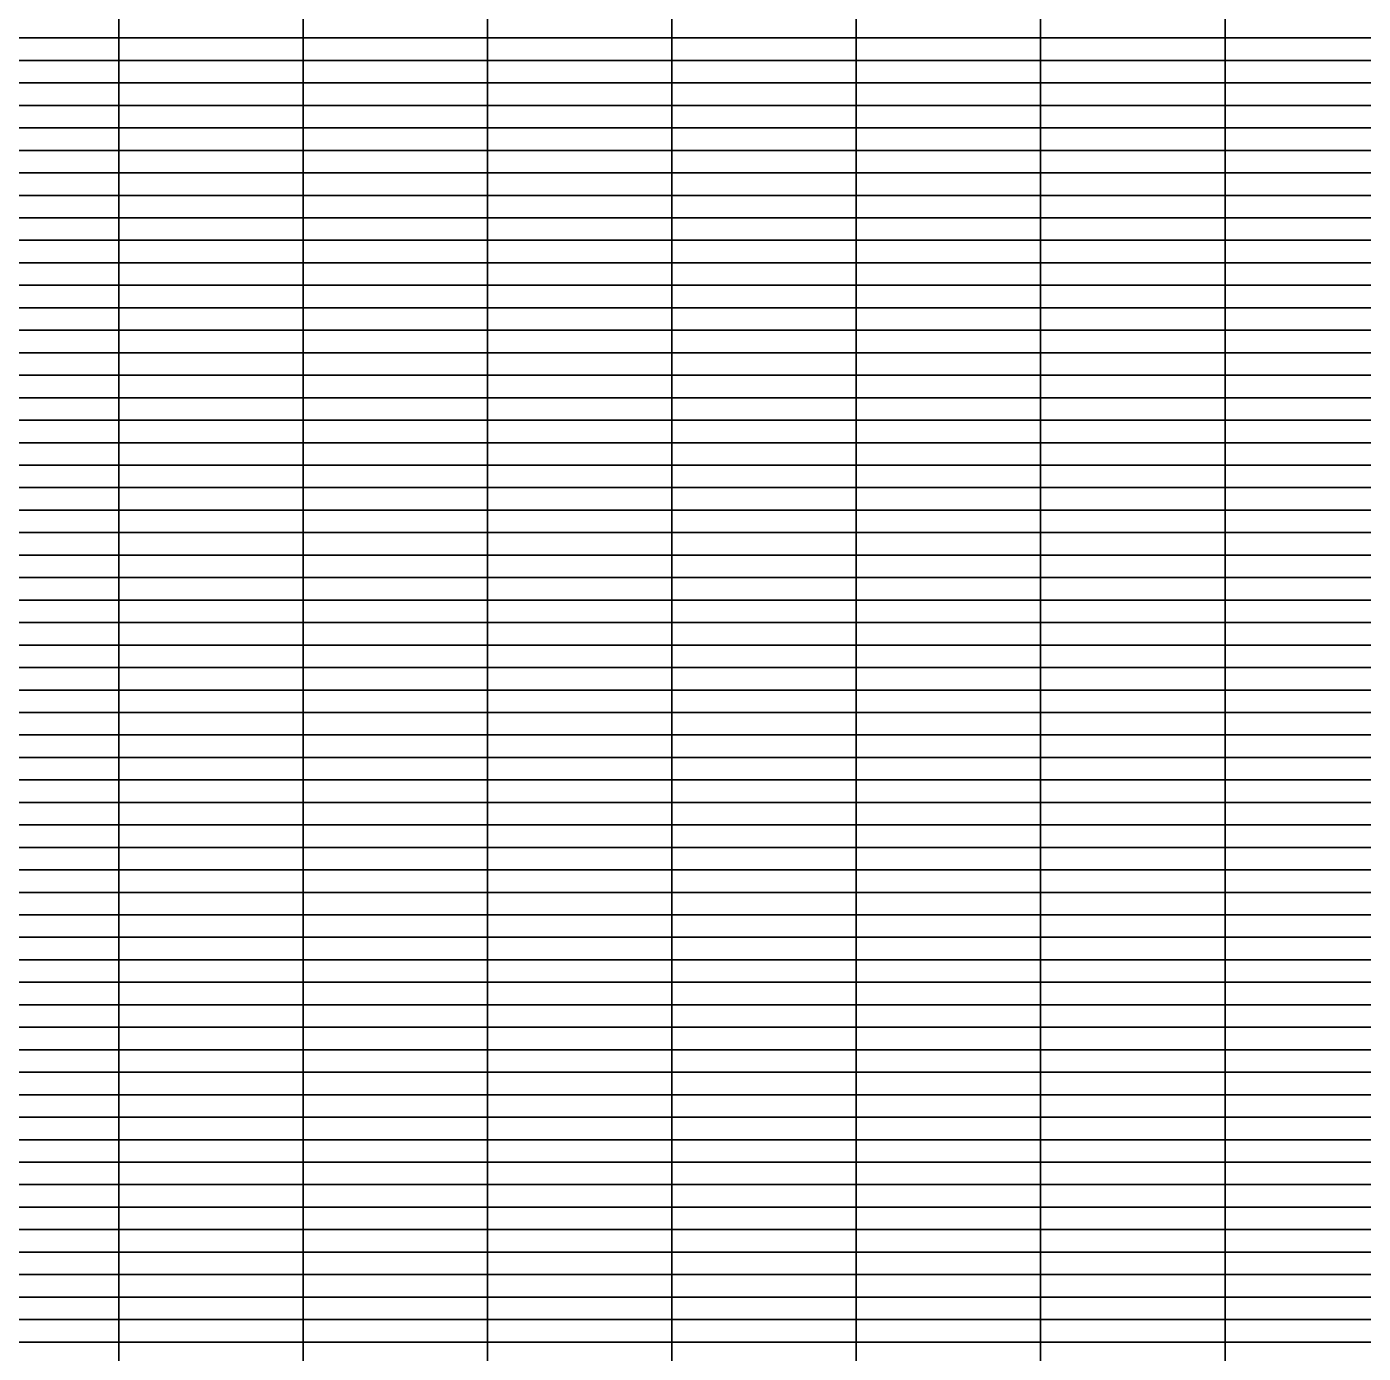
# Model space of a CAD drawing. Header units: metres. Extents: x 0 to 1189, y 5 to 4665.
# Drawn here: x 594.5 to 891.8, y 3202.5 to 3497.5 of the extents above; entities that cross this region are included whole.
import ezdxf

# ---------------------------------------------------------------- set-up
doc = ezdxf.new("R2010")
doc.units = ezdxf.units.M

msp = doc.modelspace()

# ---------------------------------------------------------------- linework, layer by layer
for points in [[(615, 3495, 169.37), (574, 3495, 181.56), (574, 3500, 177.69), (615, 3500, 182.96)], [(656, 3495, 163.96), (615, 3495, 169.37), (615, 3500, 182.96), (656, 3500, 178.41)], [(697, 3495, 116.14), (656, 3495, 163.96), (656, 3500, 178.41), (697, 3500, 161.76)], [(738, 3495, 154.19), (697, 3495, 116.14), (697, 3500, 161.76), (738, 3500, 165.48)], [(779, 3495, 175.12), (738, 3495, 154.19), (738, 3500, 165.48), (779, 3500, 178.78)], [(820, 3495, 185.11), (779, 3495, 175.12), (779, 3500, 178.78), (820, 3500, 182.52)], [(861, 3495, 185.37), (820, 3495, 185.11), (820, 3500, 182.52), (861, 3500, 182.97)], [(902, 3495, 183.58), (861, 3495, 185.37), (861, 3500, 182.97), (902, 3500, 181.52)], [(615, 3490, 106.75), (574, 3490, 134.74), (574, 3495, 181.56), (615, 3495, 169.37)], [(656, 3490, 84.26), (615, 3490, 106.75), (615, 3495, 169.37), (656, 3495, 163.96)], [(697, 3490, 43.71), (656, 3490, 84.26), (656, 3495, 163.96), (697, 3495, 116.14)], [(738, 3490, 123.71), (697, 3490, 43.71), (697, 3495, 116.14), (738, 3495, 154.19)], [(779, 3490, 149.77), (738, 3490, 123.71), (738, 3495, 154.19), (779, 3495, 175.12)], [(820, 3490, 167.49), (779, 3490, 149.77), (779, 3495, 175.12), (820, 3495, 185.11)], [(861, 3490, 171.13), (820, 3490, 167.49), (820, 3495, 185.11), (861, 3495, 185.37)], [(902, 3490, 178.08), (861, 3490, 171.13), (861, 3495, 185.37), (902, 3495, 183.58)], [(615, 3485, 159.09), (574, 3485, 131.63), (574, 3490, 134.74), (615, 3490, 106.75)], [(656, 3485, 165.18), (615, 3485, 159.09), (615, 3490, 106.75), (656, 3490, 84.26)], [(697, 3485, 162.01), (656, 3485, 165.18), (656, 3490, 84.26), (697, 3490, 43.71)], [(738, 3485, 170.44), (697, 3485, 162.01), (697, 3490, 43.71), (738, 3490, 123.71)], [(779, 3485, 173.75), (738, 3485, 170.44), (738, 3490, 123.71), (779, 3490, 149.77)], [(820, 3485, 181.91), (779, 3485, 173.75), (779, 3490, 149.77), (820, 3490, 167.49)], [(861, 3485, 183.31), (820, 3485, 181.91), (820, 3490, 167.49), (861, 3490, 171.13)], [(902, 3485, 182.81), (861, 3485, 183.31), (861, 3490, 171.13), (902, 3490, 178.08)], [(615, 3480, 110.73), (574, 3480, 19.78), (574, 3485, 131.63), (615, 3485, 159.09)], [(656, 3480, 147.46), (615, 3480, 110.73), (615, 3485, 159.09), (656, 3485, 165.18)], [(697, 3480, 138.46), (656, 3480, 147.46), (656, 3485, 165.18), (697, 3485, 162.01)], [(738, 3480, 164.47), (697, 3480, 138.46), (697, 3485, 162.01), (738, 3485, 170.44)], [(779, 3480, 180.67), (738, 3480, 164.47), (738, 3485, 170.44), (779, 3485, 173.75)], [(820, 3480, 184.48), (779, 3480, 180.67), (779, 3485, 173.75), (820, 3485, 181.91)], [(861, 3480, 184.54), (820, 3480, 184.48), (820, 3485, 181.91), (861, 3485, 183.31)], [(902, 3480, 182.81), (861, 3480, 184.54), (861, 3485, 183.31), (902, 3485, 182.81)], [(615, 3475, 31.84), (574, 3475, -335.63), (574, 3480, 19.78), (615, 3480, 110.73)], [(656, 3475, 35.31), (615, 3475, 31.84), (615, 3480, 110.73), (656, 3480, 147.46)], [(697, 3475, 77.48), (656, 3475, 35.31), (656, 3480, 147.46), (697, 3480, 138.46)], [(738, 3475, 135.08), (697, 3475, 77.48), (697, 3480, 138.46), (738, 3480, 164.47)], [(779, 3475, 120.49), (738, 3475, 135.08), (738, 3480, 164.47), (779, 3480, 180.67)], [(820, 3475, 112.07), (779, 3475, 120.49), (779, 3480, 180.67), (820, 3480, 184.48)], [(861, 3475, 109.47), (820, 3475, 112.07), (820, 3480, 184.48), (861, 3480, 184.54)], [(902, 3475, 135.12), (861, 3475, 109.47), (861, 3480, 184.54), (902, 3480, 182.81)], [(615, 3470, 31.84), (574, 3470, -335.63), (574, 3475, -335.63), (615, 3475, 31.84)], [(656, 3470, 35.31), (615, 3470, 31.84), (615, 3475, 31.84), (656, 3475, 35.31)], [(697, 3470, 77.48), (656, 3470, 35.31), (656, 3475, 35.31), (697, 3475, 77.48)], [(738, 3470, 135.08), (697, 3470, 77.48), (697, 3475, 77.48), (738, 3475, 135.08)], [(779, 3470, 120.49), (738, 3470, 135.08), (738, 3475, 135.08), (779, 3475, 120.49)], [(820, 3470, 112.07), (779, 3470, 120.49), (779, 3475, 120.49), (820, 3475, 112.07)], [(861, 3470, 109.47), (820, 3470, 112.07), (820, 3475, 112.07), (861, 3475, 109.47)], [(902, 3470, 135.12), (861, 3470, 109.47), (861, 3475, 109.47), (902, 3475, 135.12)], [(615, 3465, -636.05), (574, 3465, -596.65), (574, 3470, -335.63), (615, 3470, 31.84)], [(656, 3465, -195.19), (615, 3465, -636.05), (615, 3470, 31.84), (656, 3470, 35.31)], [(697, 3465, -83.16), (656, 3465, -195.19), (656, 3470, 35.31), (697, 3470, 77.48)], [(738, 3465, 7.2), (697, 3465, -83.16), (697, 3470, 77.48), (738, 3470, 135.08)], [(779, 3465, 77.78), (738, 3465, 7.2), (738, 3470, 135.08), (779, 3470, 120.49)], [(820, 3465, 147.2), (779, 3465, 77.78), (779, 3470, 120.49), (820, 3470, 112.07)], [(861, 3465, 131.32), (820, 3465, 147.2), (820, 3470, 112.07), (861, 3470, 109.47)], [(902, 3465, 140.57), (861, 3465, 131.32), (861, 3470, 109.47), (902, 3470, 135.12)], [(615, 3460, -139.36), (574, 3460, -181.26), (574, 3465, -596.65), (615, 3465, -636.05)], [(656, 3460, -252.82), (615, 3460, -139.36), (615, 3465, -636.05), (656, 3465, -195.19)], [(697, 3460, -81.26), (656, 3460, -252.82), (656, 3465, -195.19), (697, 3465, -83.16)], [(738, 3460, 72.84), (697, 3460, -81.26), (697, 3465, -83.16), (738, 3465, 7.2)], [(779, 3460, 127.48), (738, 3460, 72.84), (738, 3465, 7.2), (779, 3465, 77.78)], [(820, 3460, 173.6), (779, 3460, 127.48), (779, 3465, 77.78), (820, 3465, 147.2)], [(861, 3460, 178.12), (820, 3460, 173.6), (820, 3465, 147.2), (861, 3465, 131.32)], [(902, 3460, 182.16), (861, 3460, 178.12), (861, 3465, 131.32), (902, 3465, 140.57)], [(615, 3455, 112.65), (574, 3455, 79.38), (574, 3460, -181.26), (615, 3460, -139.36)], [(656, 3455, 148.02), (615, 3455, 112.65), (615, 3460, -139.36), (656, 3460, -252.82)], [(697, 3455, 130.75), (656, 3455, 148.02), (656, 3460, -252.82), (697, 3460, -81.26)], [(738, 3455, 167.17), (697, 3455, 130.75), (697, 3460, -81.26), (738, 3460, 72.84)], [(779, 3455, 181.52), (738, 3455, 167.17), (738, 3460, 72.84), (779, 3460, 127.48)], [(820, 3455, 185.64), (779, 3455, 181.52), (779, 3460, 127.48), (820, 3460, 173.6)], [(861, 3455, 186.33), (820, 3455, 185.64), (820, 3460, 173.6), (861, 3460, 178.12)], [(902, 3455, 186.55), (861, 3455, 186.33), (861, 3460, 178.12), (902, 3460, 182.16)], [(615, 3450, 35.46), (574, 3450, -80.59), (574, 3455, 79.38), (615, 3455, 112.65)], [(656, 3450, 73.12), (615, 3450, 35.46), (615, 3455, 112.65), (656, 3455, 148.02)], [(697, 3450, 98.9), (656, 3450, 73.12), (656, 3455, 148.02), (697, 3455, 130.75)], [(738, 3450, 144.18), (697, 3450, 98.9), (697, 3455, 130.75), (738, 3455, 167.17)], [(779, 3450, 168.43), (738, 3450, 144.18), (738, 3455, 167.17), (779, 3455, 181.52)], [(820, 3450, 179.71), (779, 3450, 168.43), (779, 3455, 181.52), (820, 3455, 185.64)], [(861, 3450, 181.43), (820, 3450, 179.71), (820, 3455, 185.64), (861, 3455, 186.33)], [(902, 3450, 183.37), (861, 3450, 181.43), (861, 3455, 186.33), (902, 3455, 186.55)], [(615, 3445, 94.36), (574, 3445, -195.27), (574, 3450, -80.59), (615, 3450, 35.46)], [(656, 3445, 70.67), (615, 3445, 94.36), (615, 3450, 35.46), (656, 3450, 73.12)], [(697, 3445, 92.28), (656, 3445, 70.67), (656, 3450, 73.12), (697, 3450, 98.9)], [(738, 3445, 142.89), (697, 3445, 92.28), (697, 3450, 98.9), (738, 3450, 144.18)], [(779, 3445, 168.63), (738, 3445, 142.89), (738, 3450, 144.18), (779, 3450, 168.43)], [(820, 3445, 175.91), (779, 3445, 168.63), (779, 3450, 168.43), (820, 3450, 179.71)], [(861, 3445, 181.02), (820, 3445, 175.91), (820, 3450, 179.71), (861, 3450, 181.43)], [(902, 3445, 184.17), (861, 3445, 181.02), (861, 3450, 181.43), (902, 3450, 183.37)], [(615, 3440, -134.36), (574, 3440, -755.33), (574, 3445, -195.27), (615, 3445, 94.36)], [(656, 3440, -20.96), (615, 3440, -134.36), (615, 3445, 94.36), (656, 3445, 70.67)], [(697, 3440, -12.34), (656, 3440, -20.96), (656, 3445, 70.67), (697, 3445, 92.28)], [(738, 3440, 96.82), (697, 3440, -12.34), (697, 3445, 92.28), (738, 3445, 142.89)], [(779, 3440, 146.12), (738, 3440, 96.82), (738, 3445, 142.89), (779, 3445, 168.63)], [(820, 3440, 157.35), (779, 3440, 146.12), (779, 3445, 168.63), (820, 3445, 175.91)], [(861, 3440, 168.26), (820, 3440, 157.35), (820, 3445, 175.91), (861, 3445, 181.02)], [(902, 3440, 173.95), (861, 3440, 168.26), (861, 3445, 181.02), (902, 3445, 184.17)], [(615, 3435, -538.61), (574, 3435, -700.11), (574, 3440, -755.33), (615, 3440, -134.36)], [(656, 3435, -216.35), (615, 3435, -538.61), (615, 3440, -134.36), (656, 3440, -20.96)], [(697, 3435, -126.95), (656, 3435, -216.35), (656, 3440, -20.96), (697, 3440, -12.34)], [(738, 3435, -36.79), (697, 3435, -126.95), (697, 3440, -12.34), (738, 3440, 96.82)], [(779, 3435, 77.08), (738, 3435, -36.79), (738, 3440, 96.82), (779, 3440, 146.12)], [(820, 3435, 129.67), (779, 3435, 77.08), (779, 3440, 146.12), (820, 3440, 157.35)], [(861, 3435, 122.81), (820, 3435, 129.67), (820, 3440, 157.35), (861, 3440, 168.26)], [(902, 3435, 150.3), (861, 3435, 122.81), (861, 3440, 168.26), (902, 3440, 173.95)], [(615, 3430, 148.65), (574, 3430, 112.93), (574, 3435, -700.11), (615, 3435, -538.61)], [(656, 3430, 163.24), (615, 3430, 148.65), (615, 3435, -538.61), (656, 3435, -216.35)], [(697, 3430, 160.64), (656, 3430, 163.24), (656, 3435, -216.35), (697, 3435, -126.95)], [(738, 3430, 173.73), (697, 3430, 160.64), (697, 3435, -126.95), (738, 3435, -36.79)], [(779, 3430, 175.31), (738, 3430, 173.73), (738, 3435, -36.79), (779, 3435, 77.08)], [(820, 3430, 183.04), (779, 3430, 175.31), (779, 3435, 77.08), (820, 3435, 129.67)], [(861, 3430, 179.88), (820, 3430, 183.04), (820, 3435, 129.67), (861, 3435, 122.81)], [(902, 3430, 181.44), (861, 3430, 179.88), (861, 3435, 122.81), (902, 3435, 150.3)], [(615, 3425, 173.01), (574, 3425, 173.4), (574, 3430, 112.93), (615, 3430, 148.65)], [(656, 3425, 167.82), (615, 3425, 173.01), (615, 3430, 148.65), (656, 3430, 163.24)], [(697, 3425, 139.08), (656, 3425, 167.82), (656, 3430, 163.24), (697, 3430, 160.64)], [(738, 3425, 145.05), (697, 3425, 139.08), (697, 3430, 160.64), (738, 3430, 173.73)], [(779, 3425, 159.75), (738, 3425, 145.05), (738, 3430, 173.73), (779, 3430, 175.31)], [(820, 3425, 182.76), (779, 3425, 159.75), (779, 3430, 175.31), (820, 3430, 183.04)], [(861, 3425, 185.63), (820, 3425, 182.76), (820, 3430, 183.04), (861, 3430, 179.88)], [(902, 3425, 185.99), (861, 3425, 185.63), (861, 3430, 179.88), (902, 3430, 181.44)], [(615, 3420, 104.54), (574, 3420, 113.66), (574, 3425, 173.4), (615, 3425, 173.01)], [(656, 3420, 83.13), (615, 3420, 104.54), (615, 3425, 173.01), (656, 3425, 167.82)], [(697, 3420, 62.44), (656, 3420, 83.13), (656, 3425, 167.82), (697, 3425, 139.08)], [(738, 3420, 130.69), (697, 3420, 62.44), (697, 3425, 139.08), (738, 3425, 145.05)], [(779, 3420, 153.01), (738, 3420, 130.69), (738, 3425, 145.05), (779, 3425, 159.75)], [(820, 3420, 166.61), (779, 3420, 153.01), (779, 3425, 159.75), (820, 3425, 182.76)], [(861, 3420, 173.14), (820, 3420, 166.61), (820, 3425, 182.76), (861, 3425, 185.63)], [(902, 3420, 179.14), (861, 3420, 173.14), (861, 3425, 185.63), (902, 3425, 185.99)], [(615, 3415, 108.67), (574, 3415, 64.95), (574, 3420, 113.66), (615, 3420, 104.54)], [(656, 3415, 137.84), (615, 3415, 108.67), (615, 3420, 104.54), (656, 3420, 83.13)], [(697, 3415, 137.05), (656, 3415, 137.84), (656, 3420, 83.13), (697, 3420, 62.44)], [(738, 3415, 151.41), (697, 3415, 137.05), (697, 3420, 62.44), (738, 3420, 130.69)], [(779, 3415, 160.35), (738, 3415, 151.41), (738, 3420, 130.69), (779, 3420, 153.01)], [(820, 3415, 172.75), (779, 3415, 160.35), (779, 3420, 153.01), (820, 3420, 166.61)], [(861, 3415, 177.23), (820, 3415, 172.75), (820, 3420, 166.61), (861, 3420, 173.14)], [(902, 3415, 180.17), (861, 3415, 177.23), (861, 3420, 173.14), (902, 3420, 179.14)], [(615, 3410, 118.06), (574, 3410, 17.02), (574, 3415, 64.95), (615, 3415, 108.67)], [(656, 3410, 148.29), (615, 3410, 118.06), (615, 3415, 108.67), (656, 3415, 137.84)], [(697, 3410, 132.76), (656, 3410, 148.29), (656, 3415, 137.84), (697, 3415, 137.05)], [(738, 3410, 163.75), (697, 3410, 132.76), (697, 3415, 137.05), (738, 3415, 151.41)], [(779, 3410, 174.18), (738, 3410, 163.75), (738, 3415, 151.41), (779, 3415, 160.35)], [(820, 3410, 182.3), (779, 3410, 174.18), (779, 3415, 160.35), (820, 3415, 172.75)], [(861, 3410, 184.2), (820, 3410, 182.3), (820, 3415, 172.75), (861, 3415, 177.23)], [(902, 3410, 184.97), (861, 3410, 184.2), (861, 3415, 177.23), (902, 3415, 180.17)], [(615, 3405, -50.72), (574, 3405, -487.81), (574, 3410, 17.02), (615, 3410, 118.06)], [(656, 3405, 53.52), (615, 3405, -50.72), (615, 3410, 118.06), (656, 3410, 148.29)], [(697, 3405, 112.59), (656, 3405, 53.52), (656, 3410, 148.29), (697, 3410, 132.76)], [(738, 3405, 129.86), (697, 3405, 112.59), (697, 3410, 132.76), (738, 3410, 163.75)], [(779, 3405, 136.95), (738, 3405, 129.86), (738, 3410, 163.75), (779, 3410, 174.18)], [(820, 3405, 119.51), (779, 3405, 136.95), (779, 3410, 174.18), (820, 3410, 182.3)], [(861, 3405, 107.71), (820, 3405, 119.51), (820, 3410, 182.3), (861, 3410, 184.2)], [(902, 3405, 136.47), (861, 3405, 107.71), (861, 3410, 184.2), (902, 3410, 184.97)], [(615, 3400, -50.72), (574, 3400, -487.81), (574, 3405, -487.81), (615, 3405, -50.72)], [(656, 3400, 53.52), (615, 3400, -50.72), (615, 3405, -50.72), (656, 3405, 53.52)], [(697, 3400, 112.59), (656, 3400, 53.52), (656, 3405, 53.52), (697, 3405, 112.59)], [(738, 3400, 129.86), (697, 3400, 112.59), (697, 3405, 112.59), (738, 3405, 129.86)], [(779, 3400, 136.95), (738, 3400, 129.86), (738, 3405, 129.86), (779, 3405, 136.95)], [(820, 3400, 119.51), (779, 3400, 136.95), (779, 3405, 136.95), (820, 3405, 119.51)], [(861, 3400, 107.71), (820, 3400, 119.51), (820, 3405, 119.51), (861, 3405, 107.71)], [(902, 3400, 136.47), (861, 3400, 107.71), (861, 3405, 107.71), (902, 3405, 136.47)], [(615, 3395, -543.91), (574, 3395, -933.35), (574, 3400, -487.81), (615, 3400, -50.72)], [(656, 3395, -185.6), (615, 3395, -543.91), (615, 3400, -50.72), (656, 3400, 53.52)], [(697, 3395, -69.4), (656, 3395, -185.6), (656, 3400, 53.52), (697, 3400, 112.59)], [(738, 3395, 16.19), (697, 3395, -69.4), (697, 3400, 112.59), (738, 3400, 129.86)], [(779, 3395, 86.78), (738, 3395, 16.19), (738, 3400, 129.86), (779, 3400, 136.95)], [(820, 3395, 139.56), (779, 3395, 86.78), (779, 3400, 136.95), (820, 3400, 119.51)], [(861, 3395, 124.12), (820, 3395, 139.56), (820, 3400, 119.51), (861, 3400, 107.71)], [(902, 3395, 135.87), (861, 3395, 124.12), (861, 3400, 107.71), (902, 3400, 136.47)], [(615, 3390, -70.58), (574, 3390, -385.84), (574, 3395, -933.35), (615, 3395, -543.91)], [(656, 3390, -294.72), (615, 3390, -70.58), (615, 3395, -543.91), (656, 3395, -185.6)], [(697, 3390, -65.85), (656, 3390, -294.72), (656, 3395, -185.6), (697, 3395, -69.4)], [(738, 3390, 60.65), (697, 3390, -65.85), (697, 3395, -69.4), (738, 3395, 16.19)], [(779, 3390, 121.27), (738, 3390, 60.65), (738, 3395, 16.19), (779, 3395, 86.78)], [(820, 3390, 170.29), (779, 3390, 121.27), (779, 3395, 86.78), (820, 3395, 139.56)], [(861, 3390, 179.37), (820, 3390, 170.29), (820, 3395, 139.56), (861, 3395, 124.12)], [(902, 3390, 180.25), (861, 3390, 179.37), (861, 3395, 124.12), (902, 3395, 135.87)], [(615, 3385, 63.77), (574, 3385, 92.45), (574, 3390, -385.84), (615, 3390, -70.58)], [(656, 3385, 99.12), (615, 3385, 63.77), (615, 3390, -70.58), (656, 3390, -294.72)], [(697, 3385, 106.89), (656, 3385, 99.12), (656, 3390, -294.72), (697, 3390, -65.85)], [(738, 3385, 114.44), (697, 3385, 106.89), (697, 3390, -65.85), (738, 3390, 60.65)], [(779, 3385, 156.17), (738, 3385, 114.44), (738, 3390, 60.65), (779, 3390, 121.27)], [(820, 3385, 171.36), (779, 3385, 156.17), (779, 3390, 121.27), (820, 3390, 170.29)], [(861, 3385, 175.67), (820, 3385, 171.36), (820, 3390, 170.29), (861, 3390, 179.37)], [(902, 3385, 180.95), (861, 3385, 175.67), (861, 3390, 179.37), (902, 3390, 180.25)], [(615, 3380, 131.01), (574, 3380, 109.3), (574, 3385, 92.45), (615, 3385, 63.77)], [(656, 3380, 142.51), (615, 3380, 131.01), (615, 3385, 63.77), (656, 3385, 99.12)], [(697, 3380, 141.2), (656, 3380, 142.51), (656, 3385, 99.12), (697, 3385, 106.89)], [(738, 3380, 162.1), (697, 3380, 141.2), (697, 3385, 106.89), (738, 3385, 114.44)], [(779, 3380, 182.25), (738, 3380, 162.1), (738, 3385, 114.44), (779, 3385, 156.17)], [(820, 3380, 185.7), (779, 3380, 182.25), (779, 3385, 156.17), (820, 3385, 171.36)], [(861, 3380, 185.95), (820, 3380, 185.7), (820, 3385, 171.36), (861, 3385, 175.67)], [(902, 3380, 186.18), (861, 3380, 185.95), (861, 3385, 175.67), (902, 3385, 180.95)], [(615, 3375, 61.73), (574, 3375, -193.1), (574, 3380, 109.3), (615, 3380, 131.01)], [(656, 3375, 47.54), (615, 3375, 61.73), (615, 3380, 131.01), (656, 3380, 142.51)], [(697, 3375, 91.78), (656, 3375, 47.54), (656, 3380, 142.51), (697, 3380, 141.2)], [(738, 3375, 115.54), (697, 3375, 91.78), (697, 3380, 141.2), (738, 3380, 162.1)], [(779, 3375, 136.42), (738, 3375, 115.54), (738, 3380, 162.1), (779, 3380, 182.25)], [(820, 3375, 169.21), (779, 3375, 136.42), (779, 3380, 182.25), (820, 3380, 185.7)], [(861, 3375, 174.97), (820, 3375, 169.21), (820, 3380, 185.7), (861, 3380, 185.95)], [(902, 3375, 180.01), (861, 3375, 174.97), (861, 3380, 185.95), (902, 3380, 186.18)], [(615, 3370, -310.37), (574, 3370, -711.97), (574, 3375, -193.1), (615, 3375, 61.73)], [(656, 3370, -64.48), (615, 3370, -310.37), (615, 3375, 61.73), (656, 3375, 47.54)], [(697, 3370, 16.87), (656, 3370, -64.48), (656, 3375, 47.54), (697, 3375, 91.78)], [(738, 3370, 57.12), (697, 3370, 16.87), (697, 3375, 91.78), (738, 3375, 115.54)], [(779, 3370, 93.53), (738, 3370, 57.12), (738, 3375, 115.54), (779, 3375, 136.42)], [(820, 3370, 137.02), (779, 3370, 93.53), (779, 3375, 136.42), (820, 3375, 169.21)], [(861, 3370, 152.13), (820, 3370, 137.02), (820, 3375, 169.21), (861, 3375, 174.97)], [(902, 3370, 162.45), (861, 3370, 152.13), (861, 3375, 174.97), (902, 3375, 180.01)], [(615, 3365, -503.15), (574, 3365, -908.76), (574, 3370, -711.97), (615, 3370, -310.37)], [(656, 3365, -231.9), (615, 3365, -503.15), (615, 3370, -310.37), (656, 3370, -64.48)], [(697, 3365, -123.49), (656, 3365, -231.9), (656, 3370, -64.48), (697, 3370, 16.87)], [(738, 3365, -28.56), (697, 3365, -123.49), (697, 3370, 16.87), (738, 3370, 57.12)], [(779, 3365, 78.45), (738, 3365, -28.56), (738, 3370, 57.12), (779, 3370, 93.53)], [(820, 3365, 130.22), (779, 3365, 78.45), (779, 3370, 93.53), (820, 3370, 137.02)], [(861, 3365, 121.94), (820, 3365, 130.22), (820, 3370, 137.02), (861, 3370, 152.13)], [(902, 3365, 149.95), (861, 3365, 121.94), (861, 3370, 152.13), (902, 3370, 162.45)], [(615, 3360, 178.41), (574, 3360, 178.73), (574, 3365, -908.76), (615, 3365, -503.15)], [(656, 3360, 180.69), (615, 3360, 178.41), (615, 3365, -503.15), (656, 3365, -231.9)], [(697, 3360, 158.82), (656, 3360, 180.69), (656, 3365, -231.9), (697, 3365, -123.49)], [(738, 3360, 167.81), (697, 3360, 158.82), (697, 3365, -123.49), (738, 3365, -28.56)], [(779, 3360, 179.91), (738, 3360, 167.81), (738, 3365, -28.56), (779, 3365, 78.45)], [(820, 3360, 183.98), (779, 3360, 179.91), (779, 3365, 78.45), (820, 3365, 130.22)], [(861, 3360, 183.97), (820, 3360, 183.98), (820, 3365, 130.22), (861, 3365, 121.94)], [(902, 3360, 183.9), (861, 3360, 183.97), (861, 3365, 121.94), (902, 3365, 149.95)], [(615, 3355, 169.14), (574, 3355, 179.5), (574, 3360, 178.73), (615, 3360, 178.41)], [(656, 3355, 168.34), (615, 3355, 169.14), (615, 3360, 178.41), (656, 3360, 180.69)], [(697, 3355, 132.46), (656, 3355, 168.34), (656, 3360, 180.69), (697, 3360, 158.82)], [(738, 3355, 150.88), (697, 3355, 132.46), (697, 3360, 158.82), (738, 3360, 167.81)], [(779, 3355, 164.16), (738, 3355, 150.88), (738, 3360, 167.81), (779, 3360, 179.91)], [(820, 3355, 182.44), (779, 3355, 164.16), (779, 3360, 179.91), (820, 3360, 183.98)], [(861, 3355, 182.9), (820, 3355, 182.44), (820, 3360, 183.98), (861, 3360, 183.97)], [(902, 3355, 182.78), (861, 3355, 182.9), (861, 3360, 183.97), (902, 3360, 183.9)], [(615, 3350, 109.8), (574, 3350, 129.6), (574, 3355, 179.5), (615, 3355, 169.14)], [(656, 3350, 87.58), (615, 3350, 109.8), (615, 3355, 169.14), (656, 3355, 168.34)], [(697, 3350, 38.91), (656, 3350, 87.58), (656, 3355, 168.34), (697, 3355, 132.46)], [(738, 3350, 119.52), (697, 3350, 38.91), (697, 3355, 132.46), (738, 3355, 150.88)], [(779, 3350, 153.22), (738, 3350, 119.52), (738, 3355, 150.88), (779, 3355, 164.16)], [(820, 3350, 167.55), (779, 3350, 153.22), (779, 3355, 164.16), (820, 3355, 182.44)], [(861, 3350, 170.99), (820, 3350, 167.55), (820, 3355, 182.44), (861, 3355, 182.9)], [(902, 3350, 180.26), (861, 3350, 170.99), (861, 3355, 182.9), (902, 3355, 182.78)], [(615, 3345, 159.85), (574, 3345, 130.24), (574, 3350, 129.6), (615, 3350, 109.8)], [(656, 3345, 168.67), (615, 3345, 159.85), (615, 3350, 109.8), (656, 3350, 87.58)], [(697, 3345, 156.31), (656, 3345, 168.67), (656, 3350, 87.58), (697, 3350, 38.91)], [(738, 3345, 172.08), (697, 3345, 156.31), (697, 3350, 38.91), (738, 3350, 119.52)], [(779, 3345, 177.32), (738, 3345, 172.08), (738, 3350, 119.52), (779, 3350, 153.22)], [(820, 3345, 183.67), (779, 3345, 177.32), (779, 3350, 153.22), (820, 3350, 167.55)], [(861, 3345, 185.07), (820, 3345, 183.67), (820, 3350, 167.55), (861, 3350, 170.99)], [(902, 3345, 185.67), (861, 3345, 185.07), (861, 3350, 170.99), (902, 3350, 180.26)], [(615, 3340, 159.85), (574, 3340, 130.24), (574, 3345, 130.24), (615, 3345, 159.85)], [(656, 3340, 168.67), (615, 3340, 159.85), (615, 3345, 159.85), (656, 3345, 168.67)], [(697, 3340, 156.31), (656, 3340, 168.67), (656, 3345, 168.67), (697, 3345, 156.31)], [(738, 3340, 172.08), (697, 3340, 156.31), (697, 3345, 156.31), (738, 3345, 172.08)], [(779, 3340, 177.32), (738, 3340, 172.08), (738, 3345, 172.08), (779, 3345, 177.32)], [(820, 3340, 183.67), (779, 3340, 177.32), (779, 3345, 177.32), (820, 3345, 183.67)], [(861, 3340, 185.07), (820, 3340, 183.67), (820, 3345, 183.67), (861, 3345, 185.07)], [(902, 3340, 185.67), (861, 3340, 185.07), (861, 3345, 185.07), (902, 3345, 185.67)], [(615, 3335, 144.9), (574, 3335, 132.13), (574, 3340, 130.24), (615, 3340, 159.85)], [(656, 3335, 155.97), (615, 3335, 144.9), (615, 3340, 159.85), (656, 3340, 168.67)], [(697, 3335, 133.8), (656, 3335, 155.97), (656, 3340, 168.67), (697, 3340, 156.31)], [(738, 3335, 160.58), (697, 3335, 133.8), (697, 3340, 156.31), (738, 3340, 172.08)], [(779, 3335, 180.9), (738, 3335, 160.58), (738, 3340, 172.08), (779, 3340, 177.32)], [(820, 3335, 183.28), (779, 3335, 180.9), (779, 3340, 177.32), (820, 3340, 183.67)], [(861, 3335, 184.39), (820, 3335, 183.28), (820, 3340, 183.67), (861, 3340, 185.07)], [(902, 3335, 185.28), (861, 3335, 184.39), (861, 3340, 185.07), (902, 3340, 185.67)], [(615, 3330, -23.26), (574, 3330, -124.15), (574, 3335, 132.13), (615, 3335, 144.9)], [(656, 3330, 46.86), (615, 3330, -23.26), (615, 3335, 144.9), (656, 3335, 155.97)], [(697, 3330, 113.37), (656, 3330, 46.86), (656, 3335, 155.97), (697, 3335, 133.8)], [(738, 3330, 143.41), (697, 3330, 113.37), (697, 3335, 133.8), (738, 3335, 160.58)], [(779, 3330, 137.19), (738, 3330, 143.41), (738, 3335, 160.58), (779, 3335, 180.9)], [(820, 3330, 122), (779, 3330, 137.19), (779, 3335, 180.9), (820, 3335, 183.28)], [(861, 3330, 112.62), (820, 3330, 122), (820, 3335, 183.28), (861, 3335, 184.39)], [(902, 3330, 141.67), (861, 3330, 112.62), (861, 3335, 184.39), (902, 3335, 185.28)], [(615, 3325, -537.91), (574, 3325, -921.69), (574, 3330, -124.15), (615, 3330, -23.26)], [(656, 3325, -212.23), (615, 3325, -537.91), (615, 3330, -23.26), (656, 3330, 46.86)], [(697, 3325, -67.77), (656, 3325, -212.23), (656, 3330, 46.86), (697, 3330, 113.37)], [(738, 3325, 0.88), (697, 3325, -67.77), (697, 3330, 113.37), (738, 3330, 143.41)], [(779, 3325, 74.67), (738, 3325, 0.88), (738, 3330, 143.41), (779, 3330, 137.19)], [(820, 3325, 142.32), (779, 3325, 74.67), (779, 3330, 137.19), (820, 3330, 122)], [(861, 3325, 131.57), (820, 3325, 142.32), (820, 3330, 122), (861, 3330, 112.62)], [(902, 3325, 134.65), (861, 3325, 131.57), (861, 3330, 112.62), (902, 3330, 141.67)], [(615, 3320, -146.18), (574, 3320, -179.17), (574, 3325, -921.69), (615, 3325, -537.91)], [(656, 3320, -242.85), (615, 3320, -146.18), (615, 3325, -537.91), (656, 3325, -212.23)], [(697, 3320, -112.07), (656, 3320, -242.85), (656, 3325, -212.23), (697, 3325, -67.77)], [(738, 3320, 97.04), (697, 3320, -112.07), (697, 3325, -67.77), (738, 3325, 0.88)], [(779, 3320, 138.73), (738, 3320, 97.04), (738, 3325, 0.88), (779, 3325, 74.67)], [(820, 3320, 176.07), (779, 3320, 138.73), (779, 3325, 74.67), (820, 3325, 142.32)], [(861, 3320, 180.5), (820, 3320, 176.07), (820, 3325, 142.32), (861, 3325, 131.57)], [(902, 3320, 182.93), (861, 3320, 180.5), (861, 3325, 131.57), (902, 3325, 134.65)], [(615, 3315, 73.3), (574, 3315, 133.51), (574, 3320, -179.17), (615, 3320, -146.18)], [(656, 3315, 69.51), (615, 3315, 73.3), (615, 3320, -146.18), (656, 3320, -242.85)], [(697, 3315, 160.75), (656, 3315, 69.51), (656, 3320, -242.85), (697, 3320, -112.07)], [(738, 3315, 127.59), (697, 3315, 160.75), (697, 3320, -112.07), (738, 3320, 97.04)], [(779, 3315, 147.47), (738, 3315, 127.59), (738, 3320, 97.04), (779, 3320, 138.73)], [(820, 3315, 176.6), (779, 3315, 147.47), (779, 3320, 138.73), (820, 3320, 176.07)], [(861, 3315, 179.82), (820, 3315, 176.6), (820, 3320, 176.07), (861, 3320, 180.5)], [(902, 3315, 183.45), (861, 3315, 179.82), (861, 3320, 180.5), (902, 3320, 182.93)], [(615, 3310, 135.97), (574, 3310, 100.53), (574, 3315, 133.51), (615, 3315, 73.3)], [(656, 3310, 134.54), (615, 3310, 135.97), (615, 3315, 73.3), (656, 3315, 69.51)], [(697, 3310, 131.49), (656, 3310, 134.54), (656, 3315, 69.51), (697, 3315, 160.75)], [(738, 3310, 167.46), (697, 3310, 131.49), (697, 3315, 160.75), (738, 3315, 127.59)], [(779, 3310, 181.62), (738, 3310, 167.46), (738, 3315, 127.59), (779, 3315, 147.47)], [(820, 3310, 183.38), (779, 3310, 181.62), (779, 3315, 147.47), (820, 3315, 176.6)], [(861, 3310, 184.83), (820, 3310, 183.38), (820, 3315, 176.6), (861, 3315, 179.82)], [(902, 3310, 185.27), (861, 3310, 184.83), (861, 3315, 179.82), (902, 3315, 183.45)], [(615, 3305, 28.88), (574, 3305, -99.67), (574, 3310, 100.53), (615, 3310, 135.97)], [(656, 3305, 47.53), (615, 3305, 28.88), (615, 3310, 135.97), (656, 3310, 134.54)], [(697, 3305, 73.92), (656, 3305, 47.53), (656, 3310, 134.54), (697, 3310, 131.49)], [(738, 3305, 159.56), (697, 3305, 73.92), (697, 3310, 131.49), (738, 3310, 167.46)], [(779, 3305, 172.21), (738, 3305, 159.56), (738, 3310, 167.46), (779, 3310, 181.62)], [(820, 3305, 178.71), (779, 3305, 172.21), (779, 3310, 181.62), (820, 3310, 183.38)], [(861, 3305, 181.88), (820, 3305, 178.71), (820, 3310, 183.38), (861, 3310, 184.83)], [(902, 3305, 183.45), (861, 3305, 181.88), (861, 3310, 184.83), (902, 3310, 185.27)], [(615, 3300, 37.15), (574, 3300, -135.51), (574, 3305, -99.67), (615, 3305, 28.88)], [(656, 3300, 50.41), (615, 3300, 37.15), (615, 3305, 28.88), (656, 3305, 47.53)], [(697, 3300, 31.31), (656, 3300, 50.41), (656, 3305, 47.53), (697, 3305, 73.92)], [(738, 3300, 126.67), (697, 3300, 31.31), (697, 3305, 73.92), (738, 3305, 159.56)], [(779, 3300, 167.07), (738, 3300, 126.67), (738, 3305, 159.56), (779, 3305, 172.21)], [(820, 3300, 172.08), (779, 3300, 167.07), (779, 3305, 172.21), (820, 3305, 178.71)], [(861, 3300, 177.68), (820, 3300, 172.08), (820, 3305, 178.71), (861, 3305, 181.88)], [(902, 3300, 181.13), (861, 3300, 177.68), (861, 3305, 181.88), (902, 3305, 183.45)], [(615, 3295, -123.56), (574, 3295, -563.05), (574, 3300, -135.51), (615, 3300, 37.15)], [(656, 3295, -39.68), (615, 3295, -123.56), (615, 3300, 37.15), (656, 3300, 50.41)], [(697, 3295, 16.04), (656, 3295, -39.68), (656, 3300, 50.41), (697, 3300, 31.31)], [(738, 3295, 84.4), (697, 3295, 16.04), (697, 3300, 31.31), (738, 3300, 126.67)], [(779, 3295, 144.25), (738, 3295, 84.4), (738, 3300, 126.67), (779, 3300, 167.07)], [(820, 3295, 152.59), (779, 3295, 144.25), (779, 3300, 167.07), (820, 3300, 172.08)], [(861, 3295, 161.39), (820, 3295, 152.59), (820, 3300, 172.08), (861, 3300, 177.68)], [(902, 3295, 168.99), (861, 3295, 161.39), (861, 3300, 177.68), (902, 3300, 181.13)], [(615, 3290, 150.56), (574, 3290, 117.53), (574, 3295, -563.05), (615, 3295, -123.56)], [(656, 3290, 168.1), (615, 3290, 150.56), (615, 3295, -123.56), (656, 3295, -39.68)], [(697, 3290, 156.86), (656, 3290, 168.1), (656, 3295, -39.68), (697, 3295, 16.04)], [(738, 3290, 170.48), (697, 3290, 156.86), (697, 3295, 16.04), (738, 3295, 84.4)], [(779, 3290, 183.76), (738, 3290, 170.48), (738, 3295, 84.4), (779, 3295, 144.25)], [(820, 3290, 184.56), (779, 3290, 183.76), (779, 3295, 144.25), (820, 3295, 152.59)], [(861, 3290, 185.51), (820, 3290, 184.56), (820, 3295, 152.59), (861, 3295, 161.39)], [(902, 3290, 185.25), (861, 3290, 185.51), (861, 3295, 161.39), (902, 3295, 168.99)], [(615, 3285, 148.39), (574, 3285, 133.71), (574, 3290, 117.53), (615, 3290, 150.56)], [(656, 3285, 155.93), (615, 3285, 148.39), (615, 3290, 150.56), (656, 3290, 168.1)], [(697, 3285, 102.62), (656, 3285, 155.93), (656, 3290, 168.1), (697, 3290, 156.86)], [(738, 3285, 127.73), (697, 3285, 102.62), (697, 3290, 156.86), (738, 3290, 170.48)], [(779, 3285, 174.22), (738, 3285, 127.73), (738, 3290, 170.48), (779, 3290, 183.76)], [(820, 3285, 179.82), (779, 3285, 174.22), (779, 3290, 183.76), (820, 3290, 184.56)], [(861, 3285, 181.38), (820, 3285, 179.82), (820, 3290, 184.56), (861, 3290, 185.51)], [(902, 3285, 181.06), (861, 3285, 181.38), (861, 3290, 185.51), (902, 3290, 185.25)], [(615, 3280, 148.39), (574, 3280, 133.71), (574, 3285, 133.71), (615, 3285, 148.39)], [(656, 3280, 155.93), (615, 3280, 148.39), (615, 3285, 148.39), (656, 3285, 155.93)], [(697, 3280, 102.62), (656, 3280, 155.93), (656, 3285, 155.93), (697, 3285, 102.62)], [(738, 3280, 127.73), (697, 3280, 102.62), (697, 3285, 102.62), (738, 3285, 127.73)], [(779, 3280, 174.22), (738, 3280, 127.73), (738, 3285, 127.73), (779, 3285, 174.22)], [(820, 3280, 179.82), (779, 3280, 174.22), (779, 3285, 174.22), (820, 3285, 179.82)], [(861, 3280, 181.38), (820, 3280, 179.82), (820, 3285, 179.82), (861, 3285, 181.38)], [(902, 3280, 181.06), (861, 3280, 181.38), (861, 3285, 181.38), (902, 3285, 181.06)], [(615, 3275, 98.87), (574, 3275, 130.35), (574, 3280, 133.71), (615, 3280, 148.39)], [(656, 3275, 66.39), (615, 3275, 98.87), (615, 3280, 148.39), (656, 3280, 155.93)], [(697, 3275, 32.84), (656, 3275, 66.39), (656, 3280, 155.93), (697, 3280, 102.62)], [(738, 3275, 138.18), (697, 3275, 32.84), (697, 3280, 102.62), (738, 3280, 127.73)], [(779, 3275, 158.12), (738, 3275, 138.18), (738, 3280, 127.73), (779, 3280, 174.22)], [(820, 3275, 165.88), (779, 3275, 158.12), (779, 3280, 174.22), (820, 3280, 179.82)], [(861, 3275, 173.73), (820, 3275, 165.88), (820, 3280, 179.82), (861, 3280, 181.38)], [(902, 3275, 180.01), (861, 3275, 173.73), (861, 3280, 181.38), (902, 3280, 181.06)], [(615, 3270, 91.39), (574, 3270, 45.68), (574, 3275, 130.35), (615, 3275, 98.87)], [(656, 3270, 121.23), (615, 3270, 91.39), (615, 3275, 98.87), (656, 3275, 66.39)], [(697, 3270, 125.14), (656, 3270, 121.23), (656, 3275, 66.39), (697, 3275, 32.84)], [(738, 3270, 148.55), (697, 3270, 125.14), (697, 3275, 32.84), (738, 3275, 138.18)], [(779, 3270, 165.47), (738, 3270, 148.55), (738, 3275, 138.18), (779, 3275, 158.12)], [(820, 3270, 171.66), (779, 3270, 165.47), (779, 3275, 158.12), (820, 3275, 165.88)], [(861, 3270, 176.17), (820, 3270, 171.66), (820, 3275, 165.88), (861, 3275, 173.73)], [(902, 3270, 179.37), (861, 3270, 176.17), (861, 3275, 173.73), (902, 3275, 180.01)], [(615, 3265, 102.9), (574, 3265, 120.69), (574, 3270, 45.68), (615, 3270, 91.39)], [(656, 3265, 95.68), (615, 3265, 102.9), (615, 3270, 91.39), (656, 3270, 121.23)], [(697, 3265, 98.66), (656, 3265, 95.68), (656, 3270, 121.23), (697, 3270, 125.14)], [(738, 3265, 152.78), (697, 3265, 98.66), (697, 3270, 125.14), (738, 3270, 148.55)], [(779, 3265, 163.57), (738, 3265, 152.78), (738, 3270, 148.55), (779, 3270, 165.47)], [(820, 3265, 169.44), (779, 3265, 163.57), (779, 3270, 165.47), (820, 3270, 171.66)], [(861, 3265, 174.43), (820, 3265, 169.44), (820, 3270, 171.66), (861, 3270, 176.17)], [(902, 3265, 181.63), (861, 3265, 174.43), (861, 3270, 176.17), (902, 3270, 179.37)], [(615, 3260, -118.28), (574, 3260, -119.01), (574, 3265, 120.69), (615, 3265, 102.9)], [(656, 3260, 29.96), (615, 3260, -118.28), (615, 3265, 102.9), (656, 3265, 95.68)], [(697, 3260, 122.78), (656, 3260, 29.96), (656, 3265, 95.68), (697, 3265, 98.66)], [(738, 3260, 134.67), (697, 3260, 122.78), (697, 3265, 98.66), (738, 3265, 152.78)], [(779, 3260, 132.31), (738, 3260, 134.67), (738, 3265, 152.78), (779, 3265, 163.57)], [(820, 3260, 128.9), (779, 3260, 132.31), (779, 3265, 163.57), (820, 3265, 169.44)], [(861, 3260, 114.71), (820, 3260, 128.9), (820, 3265, 169.44), (861, 3265, 174.43)], [(902, 3260, 141.73), (861, 3260, 114.71), (861, 3265, 174.43), (902, 3265, 181.63)], [(615, 3255, -555.74), (574, 3255, -1084.44), (574, 3260, -119.01), (615, 3260, -118.28)], [(656, 3255, -280.83), (615, 3255, -555.74), (615, 3260, -118.28), (656, 3260, 29.96)], [(697, 3255, -80.68), (656, 3255, -280.83), (656, 3260, 29.96), (697, 3260, 122.78)], [(738, 3255, -1.84), (697, 3255, -80.68), (697, 3260, 122.78), (738, 3260, 134.67)], [(779, 3255, 61.14), (738, 3255, -1.84), (738, 3260, 134.67), (779, 3260, 132.31)], [(820, 3255, 127.52), (779, 3255, 61.14), (779, 3260, 132.31), (820, 3260, 128.9)], [(861, 3255, 110.6), (820, 3255, 127.52), (820, 3260, 128.9), (861, 3260, 114.71)], [(902, 3255, 126.87), (861, 3255, 110.6), (861, 3260, 114.71), (902, 3260, 141.73)], [(615, 3250, -191.39), (574, 3250, -110.51), (574, 3255, -1084.44), (615, 3255, -555.74)], [(656, 3250, -285.77), (615, 3250, -191.39), (615, 3255, -555.74), (656, 3255, -280.83)], [(697, 3250, -162.13), (656, 3250, -285.77), (656, 3255, -280.83), (697, 3255, -80.68)], [(738, 3250, 78.09), (697, 3250, -162.13), (697, 3255, -80.68), (738, 3255, -1.84)], [(779, 3250, 143.65), (738, 3250, 78.09), (738, 3255, -1.84), (779, 3255, 61.14)], [(820, 3250, 164.3), (779, 3250, 143.65), (779, 3255, 61.14), (820, 3255, 127.52)], [(861, 3250, 174.79), (820, 3250, 164.3), (820, 3255, 127.52), (861, 3255, 110.6)], [(902, 3250, 177.38), (861, 3250, 174.79), (861, 3255, 110.6), (902, 3255, 126.87)], [(615, 3245, -166.29), (574, 3245, -99.75), (574, 3250, -110.51), (615, 3250, -191.39)], [(656, 3245, -258.74), (615, 3245, -166.29), (615, 3250, -191.39), (656, 3250, -285.77)], [(697, 3245, 47.69), (656, 3245, -258.74), (656, 3250, -285.77), (697, 3250, -162.13)], [(738, 3245, 90.4), (697, 3245, 47.69), (697, 3250, -162.13), (738, 3250, 78.09)], [(779, 3245, 137.07), (738, 3245, 90.4), (738, 3250, 78.09), (779, 3250, 143.65)], [(820, 3245, 159.87), (779, 3245, 137.07), (779, 3250, 143.65), (820, 3250, 164.3)], [(861, 3245, 171.14), (820, 3245, 159.87), (820, 3250, 164.3), (861, 3250, 174.79)], [(902, 3245, 174.02), (861, 3245, 171.14), (861, 3250, 174.79), (902, 3250, 177.38)], [(615, 3240, 121.85), (574, 3240, 64.66), (574, 3245, -99.75), (615, 3245, -166.29)], [(656, 3240, 130.32), (615, 3240, 121.85), (615, 3245, -166.29), (656, 3245, -258.74)], [(697, 3240, 127.46), (656, 3240, 130.32), (656, 3245, -258.74), (697, 3245, 47.69)], [(738, 3240, 157.65), (697, 3240, 127.46), (697, 3245, 47.69), (738, 3245, 90.4)], [(779, 3240, 175.2), (738, 3240, 157.65), (738, 3245, 90.4), (779, 3245, 137.07)], [(820, 3240, 178.59), (779, 3240, 175.2), (779, 3245, 137.07), (820, 3245, 159.87)], [(861, 3240, 181.5), (820, 3240, 178.59), (820, 3245, 159.87), (861, 3245, 171.14)], [(902, 3240, 180.52), (861, 3240, 181.5), (861, 3245, 171.14), (902, 3245, 174.02)], [(615, 3235, -94.15), (574, 3235, -200.93), (574, 3240, 64.66), (615, 3240, 121.85)], [(656, 3235, 72.74), (615, 3235, -94.15), (615, 3240, 121.85), (656, 3240, 130.32)], [(697, 3235, 101.38), (656, 3235, 72.74), (656, 3240, 130.32), (697, 3240, 127.46)], [(738, 3235, 146.75), (697, 3235, 101.38), (697, 3240, 127.46), (738, 3240, 157.65)], [(779, 3235, 164.61), (738, 3235, 146.75), (738, 3240, 157.65), (779, 3240, 175.2)], [(820, 3235, 170.11), (779, 3235, 164.61), (779, 3240, 175.2), (820, 3240, 178.59)], [(861, 3235, 174.78), (820, 3235, 170.11), (820, 3240, 178.59), (861, 3240, 181.5)], [(902, 3235, 179.15), (861, 3235, 174.78), (861, 3240, 181.5), (902, 3240, 180.52)], [(615, 3230, -165.27), (574, 3230, -172.38), (574, 3235, -200.93), (615, 3235, -94.15)], [(656, 3230, 51.83), (615, 3230, -165.27), (615, 3235, -94.15), (656, 3235, 72.74)], [(697, 3230, 23.16), (656, 3230, 51.83), (656, 3235, 72.74), (697, 3235, 101.38)], [(738, 3230, 115.91), (697, 3230, 23.16), (697, 3235, 101.38), (738, 3235, 146.75)], [(779, 3230, 150.1), (738, 3230, 115.91), (738, 3235, 146.75), (779, 3235, 164.61)], [(820, 3230, 168.44), (779, 3230, 150.1), (779, 3235, 164.61), (820, 3235, 170.11)], [(861, 3230, 173.74), (820, 3230, 168.44), (820, 3235, 170.11), (861, 3235, 174.78)], [(902, 3230, 179.8), (861, 3230, 173.74), (861, 3235, 174.78), (902, 3235, 179.15)], [(615, 3225, 27.92), (574, 3225, -302.34), (574, 3230, -172.38), (615, 3230, -165.27)], [(656, 3225, 39.42), (615, 3225, 27.92), (615, 3230, -165.27), (656, 3230, 51.83)], [(697, 3225, 27.14), (656, 3225, 39.42), (656, 3230, 51.83), (697, 3230, 23.16)], [(738, 3225, 113.34), (697, 3225, 27.14), (697, 3230, 23.16), (738, 3230, 115.91)], [(779, 3225, 172.75), (738, 3225, 113.34), (738, 3230, 115.91), (779, 3230, 150.1)], [(820, 3225, 174.98), (779, 3225, 172.75), (779, 3230, 150.1), (820, 3230, 168.44)], [(861, 3225, 178.9), (820, 3225, 174.98), (820, 3230, 168.44), (861, 3230, 173.74)], [(902, 3225, 181.35), (861, 3225, 178.9), (861, 3230, 173.74), (902, 3230, 179.8)], [(615, 3220, -542.43), (574, 3220, -874.39), (574, 3225, -302.34), (615, 3225, 27.92)], [(656, 3220, -261.82), (615, 3220, -542.43), (615, 3225, 27.92), (656, 3225, 39.42)], [(697, 3220, -134.35), (656, 3220, -261.82), (656, 3225, 39.42), (697, 3225, 27.14)], [(738, 3220, -24.25), (697, 3220, -134.35), (697, 3225, 27.14), (738, 3225, 113.34)], [(779, 3220, 83.19), (738, 3220, -24.25), (738, 3225, 113.34), (779, 3225, 172.75)], [(820, 3220, 136.37), (779, 3220, 83.19), (779, 3225, 172.75), (820, 3225, 174.98)], [(861, 3220, 123.55), (820, 3220, 136.37), (820, 3225, 174.98), (861, 3225, 178.9)], [(902, 3220, 151.96), (861, 3220, 123.55), (861, 3225, 178.9), (902, 3225, 181.35)], [(615, 3215, 183.52), (574, 3215, 180.39), (574, 3220, -874.39), (615, 3220, -542.43)], [(656, 3215, 177.43), (615, 3215, 183.52), (615, 3220, -542.43), (656, 3220, -261.82)], [(697, 3215, 151.09), (656, 3215, 177.43), (656, 3220, -261.82), (697, 3220, -134.35)], [(738, 3215, 168.32), (697, 3215, 151.09), (697, 3220, -134.35), (738, 3220, -24.25)], [(779, 3215, 181.87), (738, 3215, 168.32), (738, 3220, -24.25), (779, 3220, 83.19)], [(820, 3215, 185.18), (779, 3215, 181.87), (779, 3220, 83.19), (820, 3220, 136.37)], [(861, 3215, 185.75), (820, 3215, 185.18), (820, 3220, 136.37), (861, 3220, 123.55)], [(902, 3215, 185.86), (861, 3215, 185.75), (861, 3220, 123.55), (902, 3220, 151.96)], [(615, 3210, 183.52), (574, 3210, 180.39), (574, 3215, 180.39), (615, 3215, 183.52)], [(656, 3210, 177.43), (615, 3210, 183.52), (615, 3215, 183.52), (656, 3215, 177.43)], [(697, 3210, 151.09), (656, 3210, 177.43), (656, 3215, 177.43), (697, 3215, 151.09)], [(738, 3210, 168.32), (697, 3210, 151.09), (697, 3215, 151.09), (738, 3215, 168.32)], [(779, 3210, 181.87), (738, 3210, 168.32), (738, 3215, 168.32), (779, 3215, 181.87)], [(820, 3210, 185.18), (779, 3210, 181.87), (779, 3215, 181.87), (820, 3215, 185.18)], [(861, 3210, 185.75), (820, 3210, 185.18), (820, 3215, 185.18), (861, 3215, 185.75)], [(902, 3210, 185.86), (861, 3210, 185.75), (861, 3215, 185.75), (902, 3215, 185.86)], [(615, 3205, 108.61), (574, 3205, 154.47), (574, 3210, 180.39), (615, 3210, 183.52)], [(656, 3205, 60.94), (615, 3205, 108.61), (615, 3210, 183.52), (656, 3210, 177.43)], [(697, 3205, 20.62), (656, 3205, 60.94), (656, 3210, 177.43), (697, 3210, 151.09)], [(738, 3205, 128.65), (697, 3205, 20.62), (697, 3210, 151.09), (738, 3210, 168.32)], [(779, 3205, 161.28), (738, 3205, 128.65), (738, 3210, 168.32), (779, 3210, 181.87)], [(820, 3205, 166.77), (779, 3205, 161.28), (779, 3210, 181.87), (820, 3210, 185.18)], [(861, 3205, 171.85), (820, 3205, 166.77), (820, 3210, 185.18), (861, 3210, 185.75)], [(902, 3205, 178.59), (861, 3205, 171.85), (861, 3210, 185.75), (902, 3210, 185.86)], [(615, 3200, 164.33), (574, 3200, 128.32), (574, 3205, 154.47), (615, 3205, 108.61)], [(656, 3200, 164.32), (615, 3200, 164.33), (615, 3205, 108.61), (656, 3205, 60.94)], [(697, 3200, 165.1), (656, 3200, 164.32), (656, 3205, 60.94), (697, 3205, 20.62)], [(738, 3200, 171.81), (697, 3200, 165.1), (697, 3205, 20.62), (738, 3205, 128.65)], [(779, 3200, 184.31), (738, 3200, 171.81), (738, 3205, 128.65), (779, 3205, 161.28)], [(820, 3200, 185.23), (779, 3200, 184.31), (779, 3205, 161.28), (820, 3205, 166.77)], [(861, 3200, 185.39), (820, 3200, 185.23), (820, 3205, 166.77), (861, 3205, 171.85)], [(902, 3200, 184.78), (861, 3200, 185.39), (861, 3205, 171.85), (902, 3205, 178.59)]]:
    msp.add_3dface(points)

doc.saveas('drawing.dxf')
